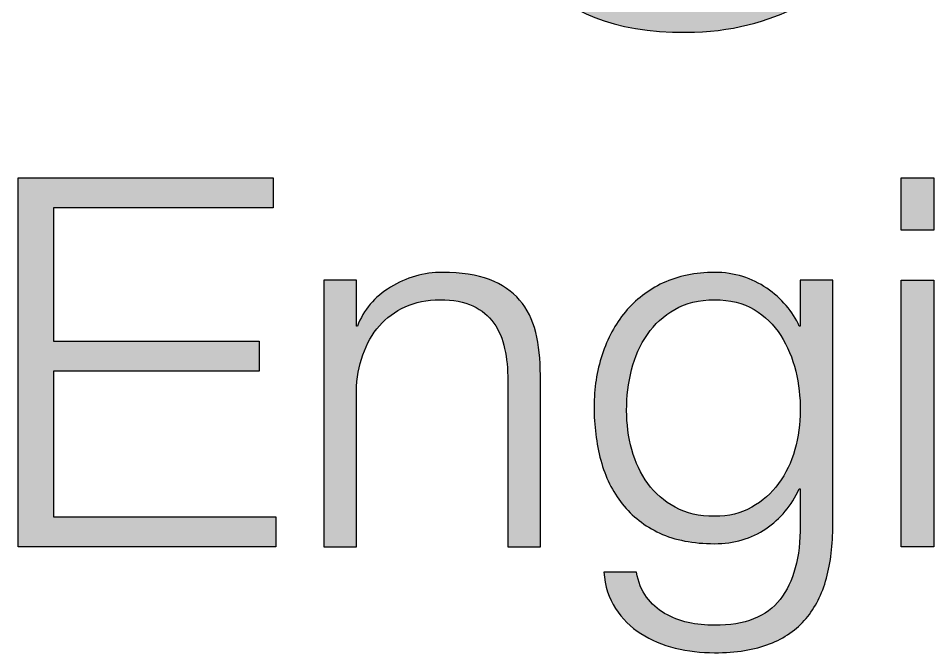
# Paper-space layout 'A3mask (portrait)' of a CAD drawing. Extents: x 0 to 277, y 0 to 394.
# Drawn here: x 213.961 to 218.832, y 38.819 to 42.196 of the extents above; entities that cross this region are included whole.
import ezdxf
from ezdxf.enums import TextEntityAlignment as Align

# ---------------------------------------------------------------- set-up
doc = ezdxf.new("R2010")
doc.units = 0
doc.layers.get('0').update_dxf_attribs({"linetype": 'CONTINUOUS'})
doc.layers.get('Defpoints').update_dxf_attribs({"linetype": 'CONTINUOUS'})
doc.layers.add('JPP_Mask', color=7, linetype='CONTINUOUS')
doc.styles.add('JPP', font='arial.ttf')

# ---------------------------------------------------------------- blocks, each defined once
blk = doc.blocks.new('A3mask (portrait)')
at = {"true_color": 0x0081c6}
h = blk.add_hatch(color=142, dxfattribs=at)
edge = h.paths.add_edge_path()
edge.add_spline(control_points=[(217.2376, 43.556), (217.2376, 43.556), (217.2376, 45.2866), (217.2376, 45.2866), (217.2376, 45.4811), (217.2468, 45.5087), (217.4041, 45.5087)], knot_values=[0, 0, 0, 0, 1, 1, 1, 2, 2, 2, 2], degree=3, periodic=0)
edge.add_spline(control_points=[(217.4041, 45.5087), (217.4041, 45.5087), (217.6655, 45.5087), (217.9269, 45.5087)], knot_values=[19.5, 19.5, 19.5, 19.5, 20, 20, 20, 20], degree=3, periodic=0)
edge.add_spline(control_points=[(217.9269, 45.5087), (218.1883, 45.5087), (218.4497, 45.5087), (218.4497, 45.5087), (218.533, 45.5642), (218.5516, 45.8142), (218.4403, 45.8976)], knot_values=[18, 18, 18, 18, 18.5, 18.5, 18.5, 19.5, 19.5, 19.5, 19.5], degree=3, periodic=0)
edge.add_spline(control_points=[(218.4403, 45.8976), (218.4403, 45.8976), (217.4131, 45.8976), (217.4131, 45.8976), (217.2561, 45.8976), (217.2468, 45.9067), (217.2468, 46.0733)], knot_values=[16, 16, 16, 16, 17, 17, 17, 18, 18, 18, 18], degree=3, periodic=0)
edge.add_spline(control_points=[(217.2468, 46.0733), (217.2468, 46.0733), (217.2468, 46.4896), (217.2468, 46.4896), (217.2096, 46.5545), (217.0988, 46.5545), (217.0524, 46.536)], knot_values=[14, 14, 14, 14, 15, 15, 15, 16, 16, 16, 16], degree=3, periodic=0)
edge.add_spline(control_points=[(217.0524, 46.536), (216.9597, 46.3509), (216.784, 46.101), (216.6637, 45.9899)], knot_values=[13, 13, 13, 13, 14, 14, 14, 14], degree=3, periodic=0)
edge.add_spline(control_points=[(216.6637, 45.9899), (216.571, 45.9067), (216.34, 45.7861), (216.0712, 45.7029)], knot_values=[12, 12, 12, 12, 13, 13, 13, 13], degree=3, periodic=0)
edge.add_spline(control_points=[(216.0712, 45.7029), (216.0343, 45.6474), (216.0436, 45.5457), (216.0993, 45.5087)], knot_values=[11, 11, 11, 11, 12, 12, 12, 12], degree=3, periodic=0)
edge.add_spline(control_points=[(216.0993, 45.5087), (216.0993, 45.5087), (216.3583, 45.5087), (216.3583, 45.5087), (216.5434, 45.5087), (216.5525, 45.4902), (216.5525, 45.2402)], knot_values=[9, 9, 9, 9, 10, 10, 10, 11, 11, 11, 11], degree=3, periodic=0)
edge.add_spline(control_points=[(216.5525, 45.2402), (216.5525, 45.2402), (216.5525, 43.1212), (216.5525, 43.1212), (216.5525, 42.566), (216.7193, 42.1217), (217.5151, 42.1217)], knot_values=[7, 7, 7, 7, 8, 8, 8, 9, 9, 9, 9], degree=3, periodic=0)
edge.add_spline(control_points=[(217.5151, 42.1217), (217.987, 42.1217), (218.3203, 42.353), (218.4869, 42.5475)], knot_values=[6, 6, 6, 6, 7, 7, 7, 7], degree=3, periodic=0)
edge.add_spline(control_points=[(218.4869, 42.5475), (218.5055, 42.603), (218.4682, 42.7047), (218.3942, 42.7047)], knot_values=[5, 5, 5, 5, 6, 6, 6, 6], degree=3, periodic=0)
edge.add_spline(control_points=[(218.3942, 42.7047), (218.3666, 42.7047), (218.2462, 42.603), (218.1629, 42.5753)], knot_values=[4, 4, 4, 4, 5, 5, 5, 5], degree=3, periodic=0)
edge.add_spline(control_points=[(218.1629, 42.5753), (218.0889, 42.5475), (218.0055, 42.5289), (217.913, 42.5289)], knot_values=[3, 3, 3, 3, 4, 4, 4, 4], degree=3, periodic=0)
edge.add_spline(control_points=[(217.913, 42.5289), (217.3022, 42.5289), (217.2376, 43.0193), (217.2376, 43.556)], knot_values=[2, 2, 2, 2, 3, 3, 3, 3], degree=3, periodic=0)
at = {"true_color": 0x004a91}
for points in [[(215.2425, 40.4779), (214.1476, 40.4779), (214.1476, 41.1875), (215.3167, 41.1875), (215.3167, 41.3471), (213.9606, 41.3471), (213.9606, 39.3832), (215.3304, 39.3832), (215.3304, 39.5426), (214.1476, 39.5426), (214.1476, 40.3184), (215.2425, 40.3184)], [(218.8319, 41.3471), (218.6586, 41.3471), (218.6586, 41.0693), (218.8319, 41.0693)], [(218.8319, 40.8024), (218.6586, 40.8024), (218.6586, 39.3832), (218.8319, 39.3832)]]:
    blk.add_hatch(color=154, dxfattribs=at).paths.add_polyline_path(points)
h = blk.add_hatch(color=154, dxfattribs=at)
edge = h.paths.add_edge_path()
edge.add_spline(control_points=[(216.6286, 40.6966), (216.5883, 40.7432), (216.5346, 40.7795), (216.4678, 40.8052)], knot_values=[5, 5, 5, 5, 6, 6, 6, 6], degree=3, periodic=0)
edge.add_spline(control_points=[(216.4678, 40.8052), (216.4008, 40.8308), (216.3179, 40.8437), (216.2188, 40.8437)], knot_values=[4, 4, 4, 4, 5, 5, 5, 5], degree=3, periodic=0)
edge.add_spline(control_points=[(216.2188, 40.8437), (216.118, 40.8437), (216.0253, 40.8176), (215.941, 40.7653)], knot_values=[3, 3, 3, 3, 4, 4, 4, 4], degree=3, periodic=0)
edge.add_spline(control_points=[(215.941, 40.7653), (215.8566, 40.713), (215.798, 40.6438), (215.765, 40.5576)], knot_values=[2, 2, 2, 2, 3, 3, 3, 3], degree=3, periodic=0)
edge.add_spline(control_points=[(215.765, 40.5576), (215.765, 40.5576), (215.7595, 40.5576), (215.7595, 40.5576)], knot_values=[1.00001, 1.00001, 1.00001, 1.00001, 2, 2, 2, 2], degree=3, periodic=0)
edge.add_spline(control_points=[(215.7595, 40.5576), (215.7595, 40.5576), (215.7595, 40.6188), (215.7595, 40.68)], knot_values=[0.5, 0.5, 0.5, 0.5, 1, 1, 1, 1], degree=3, periodic=0)
edge.add_spline(control_points=[(215.7595, 40.68), (215.7595, 40.7412), (215.7595, 40.8024), (215.7595, 40.8024), (215.7595, 40.8024), (215.7487, 40.8024), (215.7324, 40.8024)], knot_values=[22.749965, 22.749965, 22.749965, 22.749965, 23.249965, 23.249965, 23.249965, 23.5, 23.5, 23.5, 23.5], degree=3, periodic=0)
edge.add_spline(control_points=[(215.7324, 40.8024), (215.7162, 40.8024), (215.6945, 40.8024), (215.6729, 40.8024)], knot_values=[22.49997, 22.49997, 22.49997, 22.49997, 22.749965, 22.749965, 22.749965, 22.749965], degree=3, periodic=0)
edge.add_spline(control_points=[(215.6729, 40.8024), (215.662, 40.8024), (215.6512, 40.8024), (215.6411, 40.8024)], knot_values=[22.374972, 22.374972, 22.374972, 22.374972, 22.49997, 22.49997, 22.49997, 22.49997], degree=3, periodic=0)
edge.add_spline(control_points=[(215.6411, 40.8024), (215.6309, 40.8024), (215.6214, 40.8024), (215.6133, 40.8024)], knot_values=[22.249975, 22.249975, 22.249975, 22.249975, 22.374972, 22.374972, 22.374972, 22.374972], degree=3, periodic=0)
edge.add_spline(control_points=[(215.6133, 40.8024), (215.6092, 40.8024), (215.6055, 40.8024), (215.6022, 40.8024)], knot_values=[22.187476, 22.187476, 22.187476, 22.187476, 22.249975, 22.249975, 22.249975, 22.249975], degree=3, periodic=0)
edge.add_spline(control_points=[(215.6022, 40.8024), (215.5989, 40.8024), (215.596, 40.8024), (215.5937, 40.8024)], knot_values=[22.124977, 22.124977, 22.124977, 22.124977, 22.187476, 22.187476, 22.187476, 22.187476], degree=3, periodic=0)
edge.add_spline(control_points=[(215.5862, 40.8024), (215.5862, 40.8024), (215.5862, 40.8024), (215.5862, 40.8024), (215.5862, 40.8024), (215.5862, 40.8024), (215.5862, 40.8024)], knot_values=[21.99998, 21.99998, 21.99998, 21.99998, 22.001425, 22.001425, 22.001425, 22.001445, 22.001445, 22.001445, 22.001445], degree=3, periodic=0)
edge.add_spline(control_points=[(215.5862, 40.8024), (215.5862, 40.8024), (215.5862, 40.4476), (215.5862, 40.0928)], knot_values=[21.49999, 21.49999, 21.49999, 21.49999, 21.99998, 21.99998, 21.99998, 21.99998], degree=3, periodic=0)
edge.add_spline(control_points=[(215.5862, 40.0928), (215.5862, 39.738), (215.5862, 39.3832), (215.5862, 39.3832), (215.5862, 39.3832), (215.5862, 39.3832), (215.5862, 39.3832)], knot_values=[20.999023, 20.999023, 20.999023, 20.999023, 21.499013, 21.499013, 21.499013, 21.49999, 21.49999, 21.49999, 21.49999], degree=3, periodic=0)
edge.add_spline(control_points=[(215.5905, 39.3832), (215.5914, 39.3832), (215.5925, 39.3832), (215.5937, 39.3832)], knot_values=[20.875003, 20.875003, 20.875003, 20.875003, 20.906252, 20.906252, 20.906252, 20.906252], degree=3, periodic=0)
edge.add_spline(control_points=[(215.5937, 39.3832), (215.596, 39.3832), (215.5989, 39.3832), (215.6022, 39.3832)], knot_values=[20.812504, 20.812504, 20.812504, 20.812504, 20.875003, 20.875003, 20.875003, 20.875003], degree=3, periodic=0)
edge.add_spline(control_points=[(215.6022, 39.3832), (215.6055, 39.3832), (215.6092, 39.3832), (215.6133, 39.3832)], knot_values=[20.750005, 20.750005, 20.750005, 20.750005, 20.812504, 20.812504, 20.812504, 20.812504], degree=3, periodic=0)
edge.add_spline(control_points=[(215.6133, 39.3832), (215.6214, 39.3832), (215.6309, 39.3832), (215.6411, 39.3832)], knot_values=[20.625007, 20.625007, 20.625007, 20.625007, 20.750005, 20.750005, 20.750005, 20.750005], degree=3, periodic=0)
edge.add_spline(control_points=[(215.6411, 39.3832), (215.6512, 39.3832), (215.662, 39.3832), (215.6729, 39.3832)], knot_values=[20.50001, 20.50001, 20.50001, 20.50001, 20.625008, 20.625008, 20.625008, 20.625008], degree=3, periodic=0)
edge.add_spline(control_points=[(215.6729, 39.3832), (215.6945, 39.3832), (215.7162, 39.3832), (215.7325, 39.3832)], knot_values=[20.250015, 20.250015, 20.250015, 20.250015, 20.50001, 20.50001, 20.50001, 20.50001], degree=3, periodic=0)
edge.add_spline(control_points=[(215.7325, 39.3832), (215.7487, 39.3832), (215.7595, 39.3832), (215.7595, 39.3832), (215.7595, 39.3832), (215.7595, 39.3832), (215.7595, 39.3832)], knot_values=[19.999654, 19.999654, 19.999654, 19.999654, 20.249669, 20.249669, 20.249669, 20.250015, 20.250015, 20.250015, 20.250015], degree=3, periodic=0)
edge.add_spline(control_points=[(215.7595, 39.3885), (215.7595, 39.3896), (215.7595, 39.391), (215.7595, 39.3925)], knot_values=[19.937521, 19.937521, 19.937521, 19.937521, 19.953146, 19.953146, 19.953146, 19.953146], degree=3, periodic=0)
edge.add_spline(control_points=[(215.7595, 39.3925), (215.7595, 39.3955), (215.7595, 39.3993), (215.7595, 39.4037)], knot_values=[19.906272, 19.906272, 19.906272, 19.906272, 19.937521, 19.937521, 19.937521, 19.937521], degree=3, periodic=0)
edge.add_spline(control_points=[(215.7595, 39.4037), (215.7595, 39.4081), (215.7595, 39.4131), (215.7595, 39.4188)], knot_values=[19.875023, 19.875023, 19.875023, 19.875023, 19.906272, 19.906272, 19.906272, 19.906272], degree=3, periodic=0)
edge.add_spline(control_points=[(215.7595, 39.4188), (215.7595, 39.4301), (215.7595, 39.4438), (215.7595, 39.4596)], knot_values=[19.812524, 19.812524, 19.812524, 19.812524, 19.875023, 19.875023, 19.875023, 19.875023], degree=3, periodic=0)
edge.add_spline(control_points=[(215.7595, 39.4596), (215.7595, 39.4754), (215.7595, 39.4931), (215.7595, 39.5125)], knot_values=[19.750025, 19.750025, 19.750025, 19.750025, 19.812524, 19.812524, 19.812524, 19.812524], degree=3, periodic=0)
edge.add_spline(control_points=[(215.7595, 39.5125), (215.7595, 39.5514), (215.7595, 39.5966), (215.7595, 39.6451)], knot_values=[19.625028, 19.625028, 19.625028, 19.625028, 19.750025, 19.750025, 19.750025, 19.750025], degree=3, periodic=0)
edge.add_spline(control_points=[(215.7595, 39.6451), (215.7595, 39.6936), (215.7595, 39.7454), (215.7595, 39.7971)], knot_values=[19.50003, 19.50003, 19.50003, 19.50003, 19.625028, 19.625028, 19.625028, 19.625028], degree=3, periodic=0)
edge.add_spline(control_points=[(215.7595, 39.7971), (215.7595, 39.9006), (215.7595, 40.0041), (215.7595, 40.0817)], knot_values=[19.250035, 19.250035, 19.250035, 19.250035, 19.50003, 19.50003, 19.50003, 19.50003], degree=3, periodic=0)
edge.add_spline(control_points=[(215.7595, 40.0817), (215.7595, 40.1594), (215.7595, 40.2111), (215.7595, 40.2111), (215.7612, 40.2808), (215.7727, 40.3453), (215.7938, 40.405)], knot_values=[18, 18, 18, 18, 18.250035, 18.250035, 18.250035, 19.250035, 19.250035, 19.250035, 19.250035], degree=3, periodic=0)
edge.add_spline(control_points=[(215.7938, 40.405), (215.8149, 40.4645), (215.8443, 40.516), (215.8819, 40.5591)], knot_values=[17, 17, 17, 17, 18, 18, 18, 18], degree=3, periodic=0)
edge.add_spline(control_points=[(215.8819, 40.5591), (215.9195, 40.602), (215.9653, 40.6359), (216.0194, 40.6609)], knot_values=[16, 16, 16, 16, 17, 17, 17, 17], degree=3, periodic=0)
edge.add_spline(control_points=[(216.0194, 40.6609), (216.0734, 40.6856), (216.1354, 40.698), (216.2051, 40.698), (216.2748, 40.698), (216.3329, 40.6869), (216.3797, 40.6649)], knot_values=[14, 14, 14, 14, 15, 15, 15, 16, 16, 16, 16], degree=3, periodic=0)
edge.add_spline(control_points=[(216.3797, 40.6649), (216.4265, 40.643), (216.4636, 40.6127), (216.4912, 40.5741)], knot_values=[13, 13, 13, 13, 14, 14, 14, 14], degree=3, periodic=0)
edge.add_spline(control_points=[(216.4912, 40.5741), (216.5186, 40.5357), (216.5378, 40.4902), (216.5488, 40.4379)], knot_values=[12, 12, 12, 12, 13, 13, 13, 13], degree=3, periodic=0)
edge.add_spline(control_points=[(216.5488, 40.4379), (216.5599, 40.3858), (216.5654, 40.3293), (216.5654, 40.2688)], knot_values=[11, 11, 11, 11, 12, 12, 12, 12], degree=3, periodic=0)
edge.add_spline(control_points=[(216.5654, 40.2688), (216.5654, 40.2688), (216.5654, 39.3832), (216.5654, 39.3832), (216.5654, 39.3832), (216.6087, 39.3832), (216.652, 39.3832)], knot_values=[9.5, 9.5, 9.5, 9.5, 10.5, 10.5, 10.5, 11, 11, 11, 11], degree=3, periodic=0)
edge.add_spline(control_points=[(216.652, 39.3832), (216.6954, 39.3832), (216.7387, 39.3832), (216.7387, 39.3832), (216.7387, 39.3832), (216.7387, 39.6115), (216.7387, 39.8398)], knot_values=[8.5, 8.5, 8.5, 8.5, 9, 9, 9, 9.5, 9.5, 9.5, 9.5], degree=3, periodic=0)
edge.add_spline(control_points=[(216.7387, 39.8398), (216.7387, 40.0681), (216.7387, 40.2964), (216.7387, 40.2964), (216.7387, 40.3806), (216.7303, 40.4568), (216.714, 40.5246)], knot_values=[7, 7, 7, 7, 7.5, 7.5, 7.5, 8.5, 8.5, 8.5, 8.5], degree=3, periodic=0)
edge.add_spline(control_points=[(216.714, 40.5246), (216.6974, 40.5925), (216.669, 40.6498), (216.6286, 40.6966)], knot_values=[6, 6, 6, 6, 7, 7, 7, 7], degree=3, periodic=0)
h = blk.add_hatch(color=154, dxfattribs=at)
edge = h.paths.add_edge_path()
edge.add_spline(control_points=[(218.2954, 39.4987), (218.2954, 39.4987), (218.2954, 40.8024), (218.2954, 40.8024), (218.2954, 40.8024), (218.2521, 40.8024), (218.2088, 40.8024)], knot_values=[32.5, 32.5, 32.5, 32.5, 33.5, 33.5, 33.5, 34, 34, 34, 34], degree=3, periodic=0)
edge.add_spline(control_points=[(218.2088, 40.8024), (218.1655, 40.8024), (218.1221, 40.8024), (218.1221, 40.8024), (218.1221, 40.8024), (218.1221, 40.7412), (218.1221, 40.68)], knot_values=[31.5, 31.5, 31.5, 31.5, 32, 32, 32, 32.5, 32.5, 32.5, 32.5], degree=3, periodic=0)
edge.add_spline(control_points=[(218.1221, 40.68), (218.1221, 40.6188), (218.1221, 40.5576), (218.1221, 40.5576), (218.1221, 40.5576), (218.1221, 40.5576), (218.1221, 40.5576)], knot_values=[30.99999, 30.99999, 30.99999, 30.99999, 31.249995, 31.249995, 31.249995, 31.5, 31.5, 31.5, 31.5], degree=3, periodic=0)
edge.add_spline(control_points=[(218.1221, 40.5576), (218.1221, 40.5576), (218.1166, 40.5576), (218.1166, 40.5576)], knot_values=[30.00001, 30.00001, 30.00001, 30.00001, 30.99999, 30.99999, 30.99999, 30.99999], degree=3, periodic=0)
edge.add_spline(control_points=[(218.1166, 40.5576), (218.1001, 40.5962), (218.0768, 40.6328), (218.0466, 40.6677)], knot_values=[29, 29, 29, 29, 30, 30, 30, 30], degree=3, periodic=0)
edge.add_spline(control_points=[(218.0466, 40.6677), (218.0163, 40.7025), (217.9819, 40.7332), (217.9433, 40.7598)], knot_values=[28, 28, 28, 28, 29, 29, 29, 29], degree=3, periodic=0)
edge.add_spline(control_points=[(217.9433, 40.7598), (217.9049, 40.7864), (217.8623, 40.8069), (217.8155, 40.8216), (217.7687, 40.8363), (217.7187, 40.8437), (217.6656, 40.8437)], knot_values=[26, 26, 26, 26, 27, 27, 27, 28, 28, 28, 28], degree=3, periodic=0)
edge.add_spline(control_points=[(217.6656, 40.8437), (217.5628, 40.8437), (217.4717, 40.8248), (217.3918, 40.7874)], knot_values=[25, 25, 25, 25, 26, 26, 26, 26], degree=3, periodic=0)
edge.add_spline(control_points=[(217.3918, 40.7874), (217.3121, 40.7498), (217.2452, 40.6983), (217.1911, 40.6333)], knot_values=[24, 24, 24, 24, 25, 25, 25, 25], degree=3, periodic=0)
edge.add_spline(control_points=[(217.1911, 40.6333), (217.137, 40.5681), (217.0957, 40.4921), (217.0673, 40.405), (217.0388, 40.3179), (217.0246, 40.2257), (217.0246, 40.1286)], knot_values=[22, 22, 22, 22, 23, 23, 23, 24, 24, 24, 24], degree=3, periodic=0)
edge.add_spline(control_points=[(217.0246, 40.1286), (217.0246, 40.0276), (217.0367, 39.9329), (217.0604, 39.8438)], knot_values=[21, 21, 21, 21, 22, 22, 22, 22], degree=3, periodic=0)
edge.add_spline(control_points=[(217.0604, 39.8438), (217.0843, 39.7549), (217.1224, 39.6775), (217.1746, 39.6115)], knot_values=[20, 20, 20, 20, 21, 21, 21, 21], degree=3, periodic=0)
edge.add_spline(control_points=[(217.1746, 39.6115), (217.2269, 39.5455), (217.2934, 39.4937), (217.3741, 39.4561)], knot_values=[19, 19, 19, 19, 20, 20, 20, 20], degree=3, periodic=0)
edge.add_spline(control_points=[(217.3741, 39.4561), (217.4546, 39.4185), (217.5519, 39.3996), (217.6656, 39.3996)], knot_values=[18, 18, 18, 18, 19, 19, 19, 19], degree=3, periodic=0)
edge.add_spline(control_points=[(217.6656, 39.3996), (217.7702, 39.3996), (217.8613, 39.4262), (217.9393, 39.4795)], knot_values=[17, 17, 17, 17, 18, 18, 18, 18], degree=3, periodic=0)
edge.add_spline(control_points=[(217.9393, 39.4795), (218.0172, 39.5326), (218.0763, 39.6031), (218.1166, 39.6912)], knot_values=[16, 16, 16, 16, 17, 17, 17, 17], degree=3, periodic=0)
edge.add_spline(control_points=[(218.1166, 39.6912), (218.1166, 39.6912), (218.1221, 39.6912), (218.1221, 39.6912)], knot_values=[15.00001, 15.00001, 15.00001, 15.00001, 16, 16, 16, 16], degree=3, periodic=0)
edge.add_spline(control_points=[(218.1221, 39.6912), (218.1221, 39.6912), (218.1221, 39.6431), (218.1221, 39.5949)], knot_values=[14.5, 14.5, 14.5, 14.5, 15, 15, 15, 15], degree=3, periodic=0)
edge.add_spline(control_points=[(218.1221, 39.5949), (218.1221, 39.5468), (218.1221, 39.4987), (218.1221, 39.4987), (218.1221, 39.3264), (218.0864, 39.1944), (218.0148, 39.1026), (217.9433, 39.0109), (217.8268, 38.9651), (217.6656, 38.9651)], knot_values=[12, 12, 12, 12, 12.5, 12.5, 12.5, 13.5, 13.5, 13.5, 14.5, 14.5, 14.5, 14.5], degree=3, periodic=0)
edge.add_spline(control_points=[(217.6656, 38.9651), (217.6179, 38.9651), (217.5711, 38.9701), (217.5253, 38.9803)], knot_values=[11, 11, 11, 11, 12, 12, 12, 12], degree=3, periodic=0)
edge.add_spline(control_points=[(217.5253, 38.9803), (217.4794, 38.9903), (217.4378, 39.0063), (217.4002, 39.0284)], knot_values=[10, 10, 10, 10, 11, 11, 11, 11], degree=3, periodic=0)
edge.add_spline(control_points=[(217.4002, 39.0284), (217.3626, 39.0503), (217.3305, 39.0792), (217.3039, 39.115), (217.2773, 39.1507), (217.2595, 39.1952), (217.2503, 39.2483)], knot_values=[8, 8, 8, 8, 9, 9, 9, 10, 10, 10, 10], degree=3, periodic=0)
edge.add_spline(control_points=[(217.2503, 39.2483), (217.2503, 39.2483), (217.077, 39.2483), (217.077, 39.2483), (217.0825, 39.1733), (217.103, 39.1086), (217.1388, 39.0545), (217.1746, 39.0003), (217.2195, 38.9559), (217.2737, 38.9211)], knot_values=[5, 5, 5, 5, 6, 6, 6, 7, 7, 7, 8, 8, 8, 8], degree=3, periodic=0)
edge.add_spline(control_points=[(217.2737, 38.9211), (217.3276, 38.8862), (217.3886, 38.8606), (217.4565, 38.8441), (217.5243, 38.8275), (217.594, 38.8193), (217.6656, 38.8193)], knot_values=[3, 3, 3, 3, 4, 4, 4, 5, 5, 5, 5], degree=3, periodic=0)
edge.add_spline(control_points=[(217.6656, 38.8193), (217.781, 38.8193), (217.8788, 38.8349), (217.9585, 38.8661)], knot_values=[2, 2, 2, 2, 3, 3, 3, 3], degree=3, periodic=0)
edge.add_spline(control_points=[(217.9585, 38.8661), (218.0382, 38.8972), (218.1029, 38.9422), (218.1524, 39.0008), (218.2018, 39.0595), (218.2381, 39.131), (218.261, 39.2154)], knot_values=[0, 0, 0, 0, 1, 1, 1, 2, 2, 2, 2], degree=3, periodic=0)
edge.add_spline(control_points=[(218.261, 39.2154), (218.2839, 39.2998), (218.2954, 39.3942), (218.2954, 39.4987)], knot_values=[34, 34, 34, 34, 35, 35, 35, 35], degree=3, periodic=0)
edge = h.paths.add_edge_path(flags=16)
edge.add_spline(control_points=[(218.1221, 40.1093), (218.1221, 40.0378), (218.1126, 39.9681), (218.0932, 39.9003)], knot_values=[2, 2, 2, 2, 3, 3, 3, 3], degree=3, periodic=0)
edge.add_spline(control_points=[(218.0932, 39.9003), (218.074, 39.8324), (218.0451, 39.7724), (218.0067, 39.7201)], knot_values=[1, 1, 1, 1, 2, 2, 2, 2], degree=3, periodic=0)
edge.add_spline(control_points=[(218.0067, 39.7201), (217.968, 39.6678), (217.9204, 39.6257), (217.8636, 39.5936)], knot_values=[0, 0, 0, 0, 1, 1, 1, 1], degree=3, periodic=0)
edge.add_spline(control_points=[(217.8636, 39.5936), (217.8068, 39.5615), (217.7408, 39.5455), (217.6656, 39.5455)], knot_values=[15, 15, 15, 15, 16, 16, 16, 16], degree=3, periodic=0)
edge.add_spline(control_points=[(217.6656, 39.5455), (217.5848, 39.5455), (217.5151, 39.5615), (217.4565, 39.5936), (217.3978, 39.6257), (217.3492, 39.6678), (217.3108, 39.7201), (217.2723, 39.7724), (217.2437, 39.8324), (217.2255, 39.9003)], knot_values=[12, 12, 12, 12, 13, 13, 13, 14, 14, 14, 15, 15, 15, 15], degree=3, periodic=0)
edge.add_spline(control_points=[(217.2255, 39.9003), (217.2071, 39.9681), (217.1979, 40.0378), (217.1979, 40.1093)], knot_values=[11, 11, 11, 11, 12, 12, 12, 12], degree=3, periodic=0)
edge.add_spline(control_points=[(217.1979, 40.1093), (217.1979, 40.1825), (217.2066, 40.2546), (217.2242, 40.3253)], knot_values=[10, 10, 10, 10, 11, 11, 11, 11], degree=3, periodic=0)
edge.add_spline(control_points=[(217.2242, 40.3253), (217.2416, 40.3958), (217.2695, 40.4586), (217.3081, 40.5136)], knot_values=[9, 9, 9, 9, 10, 10, 10, 10], degree=3, periodic=0)
edge.add_spline(control_points=[(217.3081, 40.5136), (217.3465, 40.5686), (217.3952, 40.6131), (217.4538, 40.647), (217.5125, 40.6809), (217.583, 40.698), (217.6656, 40.698), (217.7481, 40.698), (217.8183, 40.6804), (217.876, 40.6456)], knot_values=[6, 6, 6, 6, 7, 7, 7, 8, 8, 8, 9, 9, 9, 9], degree=3, periodic=0)
edge.add_spline(control_points=[(217.876, 40.6456), (217.9338, 40.6109), (217.9809, 40.5649), (218.0177, 40.5081)], knot_values=[5, 5, 5, 5, 6, 6, 6, 6], degree=3, periodic=0)
edge.add_spline(control_points=[(218.0177, 40.5081), (218.0543, 40.4513), (218.0809, 40.3879), (218.0974, 40.3184)], knot_values=[4, 4, 4, 4, 5, 5, 5, 5], degree=3, periodic=0)
edge.add_spline(control_points=[(218.0974, 40.3184), (218.1139, 40.2486), (218.1221, 40.179), (218.1221, 40.1093)], knot_values=[3, 3, 3, 3, 4, 4, 4, 4], degree=3, periodic=0)
at = {"layer": 'Defpoints', "color": 154, "true_color": 0x004a91}
for points in [[(215.3167, 41.3471), (215.3167, 41.1875), (214.1476, 41.1875), (214.1476, 40.4779), (215.2425, 40.4779), (215.2425, 40.3184), (214.1476, 40.3184), (214.1476, 39.5426), (215.3304, 39.5426), (215.3304, 39.3832), (213.9606, 39.3832), (213.9606, 41.3471), (215.3167, 41.3471)], [(218.8319, 41.3471), (218.8319, 41.0693), (218.6586, 41.0693), (218.6586, 41.3471), (218.8319, 41.3471)], [(218.8319, 40.8024), (218.8319, 39.3832), (218.6586, 39.3832), (218.6586, 40.8024), (218.8319, 40.8024)]]:
    blk.add_lwpolyline(points, dxfattribs=at)
at = {"layer": 'Defpoints', "color": 142, "true_color": 0x0081c6}
blk.add_open_spline([(217.4041, 45.5087), (217.2468, 45.5087), (217.2376, 45.4811), (217.2376, 45.2866), (217.2376, 45.2866), (217.2376, 43.556), (217.2376, 43.556), (217.2376, 43.0193), (217.3022, 42.5289), (217.913, 42.5289), (218.0055, 42.5289), (218.0889, 42.5475), (218.1629, 42.5753), (218.2462, 42.603), (218.3666, 42.7047), (218.3942, 42.7047), (218.4682, 42.7047), (218.5055, 42.603), (218.4869, 42.5475), (218.3203, 42.353), (217.987, 42.1217), (217.5151, 42.1217), (216.7193, 42.1217), (216.5525, 42.566), (216.5525, 43.1212), (216.5525, 43.1212), (216.5525, 45.2402), (216.5525, 45.2402), (216.5525, 45.4902), (216.5434, 45.5087), (216.3583, 45.5087), (216.3583, 45.5087), (216.0993, 45.5087), (216.0993, 45.5087), (216.0436, 45.5457), (216.0343, 45.6474), (216.0712, 45.7029), (216.34, 45.7861), (216.571, 45.9067), (216.6637, 45.9899), (216.784, 46.101), (216.9597, 46.3509), (217.0524, 46.536), (217.0988, 46.5545), (217.2096, 46.5545), (217.2468, 46.4896), (217.2468, 46.4896), (217.2468, 46.0733), (217.2468, 46.0733), (217.2468, 45.9067), (217.2561, 45.8976), (217.4131, 45.8976), (217.4131, 45.8976), (218.4403, 45.8976), (218.4403, 45.8976), (218.5516, 45.8142), (218.533, 45.5642), (218.4497, 45.5087), (218.4497, 45.5087), (217.4041, 45.5087), (217.4041, 45.5087)], degree=3, knots=[0, 0, 0, 0, 1, 1, 1, 2, 2, 2, 3, 3, 3, 4, 4, 4, 5, 5, 5, 6, 6, 6, 7, 7, 7, 8, 8, 8, 9, 9, 9, 10, 10, 10, 11, 11, 11, 12, 12, 12, 13, 13, 13, 14, 14, 14, 15, 15, 15, 16, 16, 16, 17, 17, 17, 18, 18, 18, 19, 19, 19, 20, 20, 20, 20], dxfattribs=at)
at = {"layer": 'Defpoints', "color": 154, "true_color": 0x004a91}
for points, knots in [([(215.7595, 40.8024), (215.7595, 40.8024), (215.7595, 40.5576), (215.7595, 40.5576), (215.7595, 40.5576), (215.765, 40.5576), (215.765, 40.5576), (215.798, 40.6438), (215.8566, 40.713), (215.941, 40.7653), (216.0253, 40.8176), (216.118, 40.8437), (216.2188, 40.8437), (216.3179, 40.8437), (216.4008, 40.8308), (216.4678, 40.8052), (216.5346, 40.7795), (216.5883, 40.7432), (216.6286, 40.6966), (216.669, 40.6498), (216.6974, 40.5925), (216.714, 40.5246), (216.7303, 40.4568), (216.7387, 40.3806), (216.7387, 40.2964), (216.7387, 40.2964), (216.7387, 39.3832), (216.7387, 39.3832), (216.7387, 39.3832), (216.5654, 39.3832), (216.5654, 39.3832), (216.5654, 39.3832), (216.5654, 40.2688), (216.5654, 40.2688), (216.5654, 40.3293), (216.5599, 40.3858), (216.5488, 40.4379), (216.5378, 40.4902), (216.5186, 40.5357), (216.4912, 40.5741), (216.4636, 40.6127), (216.4265, 40.643), (216.3797, 40.6649), (216.3329, 40.6869), (216.2748, 40.698), (216.2051, 40.698), (216.1354, 40.698), (216.0734, 40.6856), (216.0194, 40.6609), (215.9653, 40.6359), (215.9195, 40.602), (215.8819, 40.5591), (215.8443, 40.516), (215.8149, 40.4645), (215.7938, 40.405), (215.7727, 40.3453), (215.7612, 40.2808), (215.7595, 40.2111), (215.7595, 40.2111), (215.7595, 39.3832), (215.7595, 39.3832), (215.7595, 39.3832), (215.5862, 39.3832), (215.5862, 39.3832), (215.5862, 39.3832), (215.5862, 40.8024), (215.5862, 40.8024), (215.5862, 40.8024), (215.7595, 40.8024), (215.7595, 40.8024)], [0, 0, 0, 0, 1, 1, 1, 2, 2, 2, 3, 3, 3, 4, 4, 4, 5, 5, 5, 6, 6, 6, 7, 7, 7, 8, 8, 8, 9, 9, 9, 10, 10, 10, 11, 11, 11, 12, 12, 12, 13, 13, 13, 14, 14, 14, 15, 15, 15, 16, 16, 16, 17, 17, 17, 18, 18, 18, 19, 19, 19, 20, 20, 20, 21, 21, 21, 22, 22, 22, 23, 23, 23, 23]), ([(218.261, 39.2154), (218.2381, 39.131), (218.2018, 39.0595), (218.1524, 39.0008), (218.1029, 38.9422), (218.0382, 38.8972), (217.9585, 38.8661), (217.8788, 38.8349), (217.781, 38.8193), (217.6656, 38.8193), (217.594, 38.8193), (217.5243, 38.8275), (217.4565, 38.8441), (217.3886, 38.8606), (217.3276, 38.8862), (217.2737, 38.9211), (217.2195, 38.9559), (217.1746, 39.0003), (217.1388, 39.0545), (217.103, 39.1086), (217.0825, 39.1733), (217.077, 39.2483), (217.077, 39.2483), (217.2503, 39.2483), (217.2503, 39.2483), (217.2595, 39.1952), (217.2773, 39.1507), (217.3039, 39.115), (217.3305, 39.0792), (217.3626, 39.0503), (217.4002, 39.0284), (217.4378, 39.0063), (217.4794, 38.9903), (217.5253, 38.9803), (217.5711, 38.9701), (217.6179, 38.9651), (217.6656, 38.9651), (217.8268, 38.9651), (217.9433, 39.0109), (218.0148, 39.1026), (218.0864, 39.1944), (218.1221, 39.3264), (218.1221, 39.4987), (218.1221, 39.4987), (218.1221, 39.6912), (218.1221, 39.6912), (218.1221, 39.6912), (218.1166, 39.6912), (218.1166, 39.6912), (218.0763, 39.6031), (218.0172, 39.5326), (217.9393, 39.4795), (217.8613, 39.4262), (217.7702, 39.3996), (217.6656, 39.3996), (217.5519, 39.3996), (217.4546, 39.4185), (217.3741, 39.4561), (217.2934, 39.4937), (217.2269, 39.5455), (217.1746, 39.6115), (217.1224, 39.6775), (217.0843, 39.7549), (217.0604, 39.8438), (217.0367, 39.9329), (217.0246, 40.0276), (217.0246, 40.1286), (217.0246, 40.2257), (217.0388, 40.3179), (217.0673, 40.405), (217.0957, 40.4921), (217.137, 40.5681), (217.1911, 40.6333), (217.2452, 40.6983), (217.3121, 40.7498), (217.3918, 40.7874), (217.4717, 40.8248), (217.5628, 40.8437), (217.6656, 40.8437), (217.7187, 40.8437), (217.7687, 40.8363), (217.8155, 40.8216), (217.8623, 40.8069), (217.9049, 40.7864), (217.9433, 40.7598), (217.9819, 40.7332), (218.0163, 40.7025), (218.0466, 40.6677), (218.0768, 40.6328), (218.1001, 40.5962), (218.1166, 40.5576), (218.1166, 40.5576), (218.1221, 40.5576), (218.1221, 40.5576), (218.1221, 40.5576), (218.1221, 40.8024), (218.1221, 40.8024), (218.1221, 40.8024), (218.2954, 40.8024), (218.2954, 40.8024), (218.2954, 40.8024), (218.2954, 39.4987), (218.2954, 39.4987), (218.2954, 39.3942), (218.2839, 39.2998), (218.261, 39.2154)], [0, 0, 0, 0, 1, 1, 1, 2, 2, 2, 3, 3, 3, 4, 4, 4, 5, 5, 5, 6, 6, 6, 7, 7, 7, 8, 8, 8, 9, 9, 9, 10, 10, 10, 11, 11, 11, 12, 12, 12, 13, 13, 13, 14, 14, 14, 15, 15, 15, 16, 16, 16, 17, 17, 17, 18, 18, 18, 19, 19, 19, 20, 20, 20, 21, 21, 21, 22, 22, 22, 23, 23, 23, 24, 24, 24, 25, 25, 25, 26, 26, 26, 27, 27, 27, 28, 28, 28, 29, 29, 29, 30, 30, 30, 31, 31, 31, 32, 32, 32, 33, 33, 33, 34, 34, 34, 35, 35, 35, 35]), ([(217.8636, 39.5936), (217.9204, 39.6257), (217.968, 39.6678), (218.0067, 39.7201), (218.0451, 39.7724), (218.074, 39.8324), (218.0932, 39.9003), (218.1126, 39.9681), (218.1221, 40.0378), (218.1221, 40.1093), (218.1221, 40.179), (218.1139, 40.2486), (218.0974, 40.3184), (218.0809, 40.3879), (218.0543, 40.4513), (218.0177, 40.5081), (217.9809, 40.5649), (217.9338, 40.6109), (217.876, 40.6456), (217.8183, 40.6804), (217.7481, 40.698), (217.6656, 40.698), (217.583, 40.698), (217.5125, 40.6809), (217.4538, 40.647), (217.3952, 40.6131), (217.3465, 40.5686), (217.3081, 40.5136), (217.2695, 40.4586), (217.2416, 40.3958), (217.2242, 40.3253), (217.2066, 40.2546), (217.1979, 40.1825), (217.1979, 40.1093), (217.1979, 40.0378), (217.2071, 39.9681), (217.2255, 39.9003), (217.2437, 39.8324), (217.2723, 39.7724), (217.3108, 39.7201), (217.3492, 39.6678), (217.3978, 39.6257), (217.4565, 39.5936), (217.5151, 39.5615), (217.5848, 39.5455), (217.6656, 39.5455), (217.7408, 39.5455), (217.8068, 39.5615), (217.8636, 39.5936)], [0, 0, 0, 0, 1, 1, 1, 2, 2, 2, 3, 3, 3, 4, 4, 4, 5, 5, 5, 6, 6, 6, 7, 7, 7, 8, 8, 8, 9, 9, 9, 10, 10, 10, 11, 11, 11, 12, 12, 12, 13, 13, 13, 14, 14, 14, 15, 15, 15, 16, 16, 16, 16])]:
    blk.add_open_spline(points, degree=3, knots=knots, dxfattribs=at)
at = {"color": 7, "style": 'JPP'}
for tag, p in [('Client', (244.02, 56.35)), ('Project1', (244.02, 44.1)), ('Project2', (244.02, 40.425)), ('Project3', (244.02, 36.75)), ('Title1', (244.02, 28.175)), ('Title2', (244.02, 24.5)), ('Title3', (244.02, 20.825)), ('Status', (191.1, 3.675))]:
    blk.add_attdef(tag, text='', height=1.7, dxfattribs=at).set_placement(p, align=Align.MIDDLE_LEFT)
at = {"color": 2, "style": 'JPP'}
for tag, p in [('Scale', (204.575, 12.25)), ('Checked', (248.675, 12.25)), ('Drawn', (226.625, 12.25)), ('Date', (270.725, 12.25))]:
    blk.add_attdef(tag, text='', height=1, dxfattribs=at).set_placement(p, align=Align.MIDDLE_CENTER)
at = {"color": 6, "style": 'JPP'}
for tag, p in [('Ref', (235.2, 3.675)), ('DrgNo.', (255.78, 3.675))]:
    blk.add_attdef(tag, text='', height=2, dxfattribs=at).set_placement(p, align=Align.MIDDLE_LEFT)
blk.add_attdef('Rev', text='', height=2, dxfattribs=at).set_placement((272.5746, 3.675), align=Align.MIDDLE_CENTER)

psp = doc.layouts.new('A3mask (portrait)')

# ---------------------------------------------------------------- block references
at = {"layer": 'JPP_Mask'}
psp.add_blockref('A3mask (portrait)', (0, 0), dxfattribs=at)

doc.saveas('drawing.dxf')
